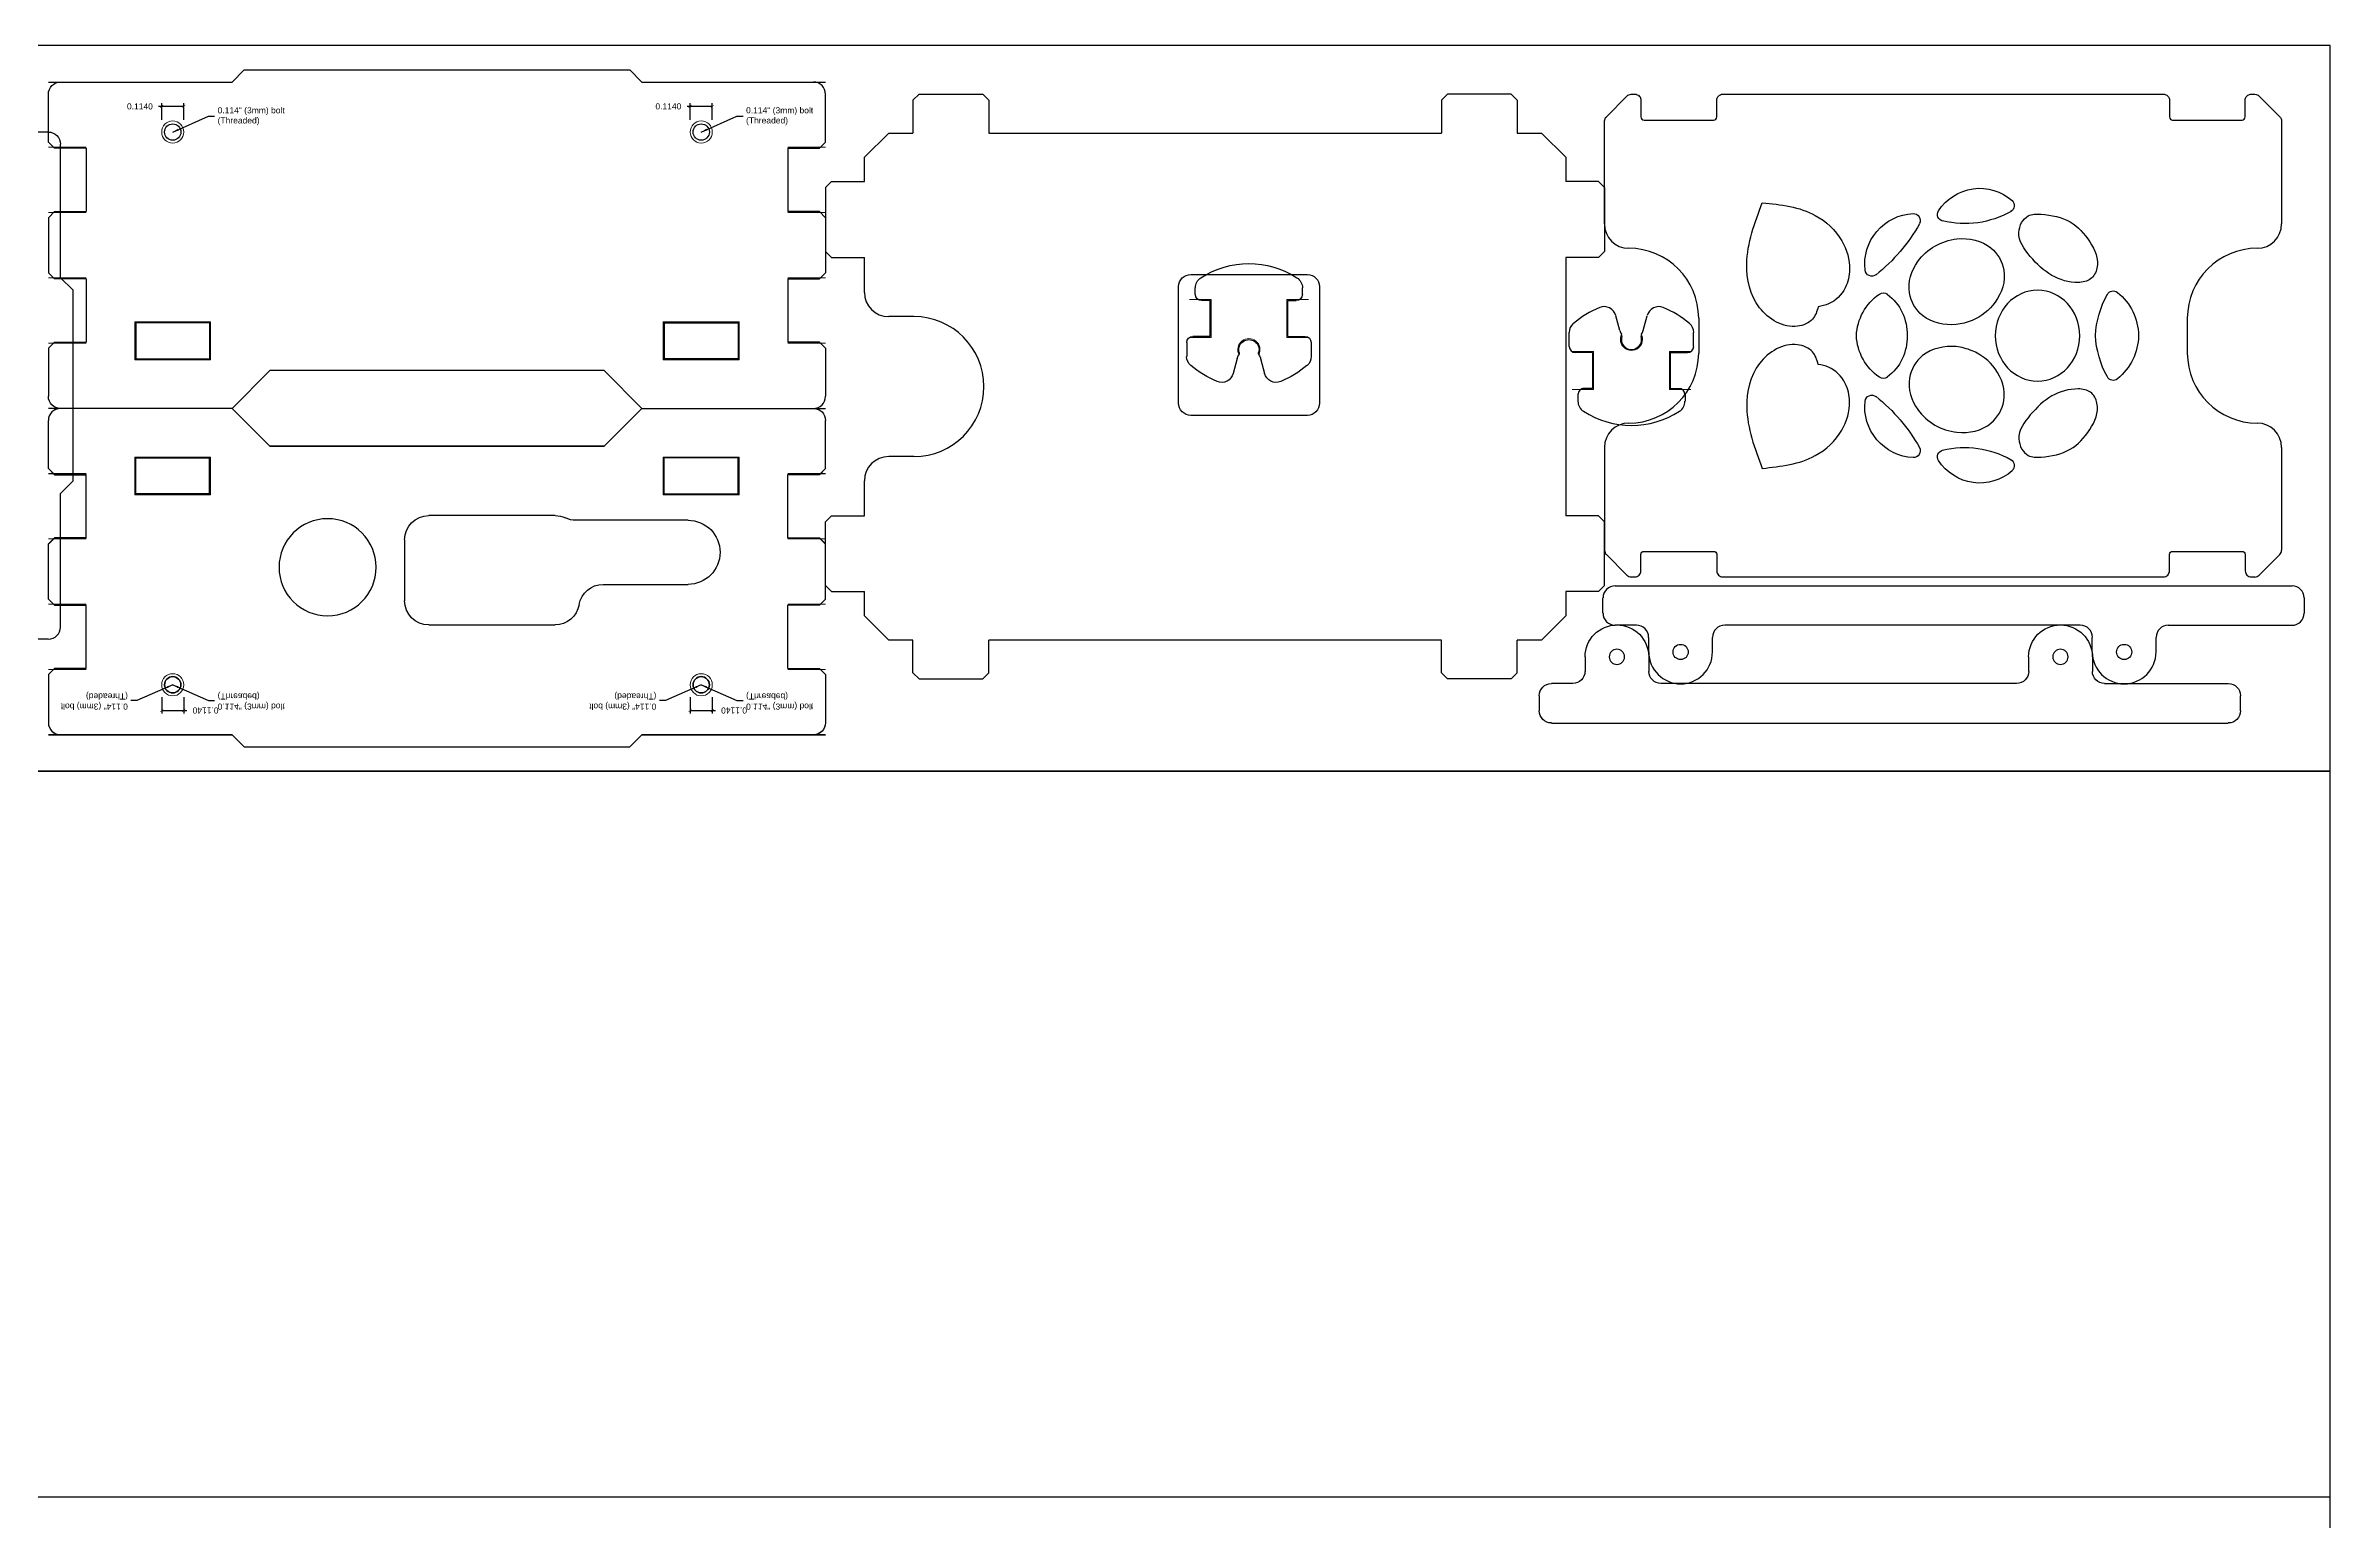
# Model space of a CAD drawing. Header units: inches. Extents: x 29.7 to 74.6, y -5.7 to 19.4.
# Drawn here: x 41.91 to 53.66, y -1.31 to 6.28 of the extents above; entities that cross this region are included whole.
import ezdxf

# ---------------------------------------------------------------- set-up
doc = ezdxf.new("R2010")
doc.units = ezdxf.units.IN
doc.header["$MEASUREMENT"] = 0
doc.layers.add('CUT', color=1, linetype='Continuous')
doc.layers.add('NOPLOT', color=40, linetype='Continuous', lineweight=5)
doc.styles.get("Standard").update_dxf_attribs({"font": 'arial.ttf'})
doc.dimstyles.get("Standard").update_dxf_attribs({"dimtxt": 0.18, "dimasz": 0.18, "dimexe": 0.18, "dimexo": 0.0625, "dimgap": 0.09, "dimtad": 0, "dimtih": 1, "dimtoh": 1, "dimdec": 4, "dimzin": 0, "dimdsep": 46, "dimtxsty": 'Standard', "dimcen": 0.09, "dimadec": 0, "dimazin": 0, "dimtfac": 1, "dimtdec": 4, "dimtofl": 0, "dimtmove": 0, "dimatfit": 3, "dimfxl": 1, "dimtolj": 1, "dimtzin": 0, "dimarcsym": 0})

# ---------------------------------------------------------------- blocks, each defined once
blk = doc.blocks.new('TabHole2')
for p, q in [((-0.195, 0.0925), (0.195, 0.0925)), ((-0.19, 0.0975), (-0.19, -0.0975)), ((0.19, 0.0975), (0.19, -0.0975)), ((0.195, -0.0925), (-0.195, -0.0925))]:
    blk.add_line(p, q)
at = {"layer": 'NOPLOT'}
for p, q in [((-0.195, 0.0975), (0.195, 0.0975)), ((-0.195, 0.0975), (-0.195, -0.0975)), ((0.195, 0.0975), (0.195, -0.0975)), ((0.195, -0.0975), (-0.195, -0.0975))]:
    blk.add_line(p, q, dxfattribs=at)
blk = doc.blocks.new('TabHole')
blk.add_blockref('TabHole2', (0, 0))
blk = doc.blocks.new('FootCurve')
for p, q in [((-1.14, 0.195), (-0.945, 0)), ((-0.945, 0), (0, 0))]:
    blk.add_line(p, q)
blk = doc.blocks.new('Serration_2')
for p, q in [((0, 1.6175), (0, 1.349)), ((0, 1.349), (0.16375, 1.349)), ((0.16375, 1.349), (0.195, 1.31775)), ((0.195, 1.31775), (0.195, 1.03425)), ((0, 1.003), (0, 0.677)), ((0, 1.003), (0.16375, 1.003)), ((0.16375, 1.003), (0.195, 1.03425)), ((0, 0.677), (0.16375, 0.677)), ((0.16375, 0.677), (0.195, 0.64575)), ((0.195, 0.64575), (0.195, 0.36225)), ((0.16375, 0.331), (0.195, 0.36225)), ((0, 0.331), (0, 0.0625)), ((0, 0.331), (0.16375, 0.331))]:
    blk.add_line(p, q)
for centre, start, end in [((-0.0625, 1.6175), 0, 90), ((-0.0625, 0.0625), 270, 0)]:
    blk.add_arc(centre, 0.0625, start, end)
at = {"layer": 'NOPLOT'}
for p, q in [((0, 1.344), (0.195, 1.344)), ((0, 1.008), (0.195, 1.008)), ((0, 0.672), (0.195, 0.672)), ((0, 0.336), (0.195, 0.336))]:
    blk.add_line(p, q, dxfattribs=at)
blk = doc.blocks.new('Front')
for p, q in [((-0.555, -0.063), (-1.243, -0.063)), ((-0.555, -0.063), (-0.493, 0)), ((-0.493, 0), (0.492, 0)), ((0.492, 0), (0.555, -0.063)), ((1.242, -0.063), (0.555, -0.063)), ((-0.282, -0.411), (-0.282, -1.043)), ((0.343, -0.411), (0.343, -1.043)), ((0.433, -0.411), (0.433, -1.043)), ((-0.384, -0.512), (-0.384, -1.043)), ((-0.384, -1.043), (-1.014, -1.043)), ((-0.282, -1.043), (0.343, -1.043)), ((0.433, -1.043), (1.058, -1.043)), ((0.36, -1.548), (-0.36, -1.548))]:
    blk.add_line(p, q)
for points in [[(-0.282, -0.411), (0.343, -0.411)], [(0.433, -0.411), (1.058, -0.411), (1.058, -1.043)], [(-1.014, -1.043), (-1.014, -0.512), (-0.384, -0.512)]]:
    blk.add_lwpolyline(points)
at = {"xscale": -1}
for name, p in [('Serration_2', (-1.305, -1.743)), ('TabHole', (-0.86, -1.395)), ('FootCurve', (-1.5, -1.743))]:
    blk.add_blockref(name, p, dxfattribs=at)
for name, p in [('Serration_2', (1.305, -1.743)), ('TabHole', (0.86, -1.395)), ('FootCurve', (1.5, -1.743))]:
    blk.add_blockref(name, p)
blk = doc.blocks.new('Serration_3')
for p, q in [((0, 1.37025), (0, 1.6175)), ((-0.195, 1.339), (-0.03125, 1.339)), ((-0.195, 1.339), (-0.195, 1.013)), ((-0.03125, 1.339), (0, 1.37025)), ((-0.03125, 1.013), (-0.195, 1.013)), ((-0.03125, 1.013), (0, 0.98175)), ((0, 0.98175), (0, 0.69825)), ((-0.195, 0.667), (-0.03125, 0.667)), ((-0.195, 0.667), (-0.195, 0.341)), ((-0.03125, 0.667), (0, 0.69825)), ((-0.03125, 0.341), (-0.195, 0.341)), ((-0.03125, 0.341), (0, 0.30975)), ((0, 0.30975), (0, 0.0625))]:
    blk.add_line(p, q)
for centre, start, end in [((-0.0625, 1.6175), 0, 90), ((-0.0625, 0.0625), 270, 0)]:
    blk.add_arc(centre, 0.0625, start, end)
at = {"layer": 'NOPLOT'}
for p, q in [((-0.195, 1.344), (0, 1.344)), ((-0.195, 1.008), (0, 1.008)), ((-0.195, 0.672), (0, 0.672)), ((-0.195, 0.336), (0, 0.336))]:
    blk.add_line(p, q, dxfattribs=at)
blk = doc.blocks.new('_ArchTick')
at = {"color": 0, "linetype": 'ByBlock', "const_width": 0.15}
blk.add_lwpolyline([(-0.5, -0.5), (0.5, 0.5)], dxfattribs=at)
blk = doc.blocks.new('*D59')
at = {"layer": 'Defpoints', "color": 0, "transparency": 16777216}
for p in [(46.787, 17.376), (46.787, 17.244), (46.901, 17.244)]:
    blk.add_point(p, dxfattribs=at)
at = {"layer": 'NOPLOT', "color": 0, "lineweight": -2, "transparency": 16777216}
for p, q in [((46.787, 17.376), (46.771, 17.376)), ((46.787, 17.307), (46.787, 17.392)), ((46.901, 17.376), (46.787, 17.376)), ((46.901, 17.307), (46.901, 17.392))]:
    blk.add_line(p, q, dxfattribs=at)
at = {"layer": 'NOPLOT', "color": 0, "lineweight": -2, "transparency": 16777216, "xscale": 0.015625, "yscale": 0.015625, "zscale": 0.015625, "rotation": 180}
blk.add_blockref('_ArchTick', (46.787, 17.376), dxfattribs=at)
at = {"layer": 'NOPLOT', "color": 0, "lineweight": -2, "transparency": 16777216, "xscale": 0.015625, "yscale": 0.015625, "zscale": 0.015625}
blk.add_blockref('_ArchTick', (46.901, 17.376), dxfattribs=at)
at = {"layer": 'NOPLOT', "color": 0, "transparency": 16777216, "insert": (46.675, 17.376), "char_height": 0.0312, "attachment_point": 5}
blk.add_mtext('\\A1;0.1140', dxfattribs=at)
blk = doc.blocks.new('Spacer')
for p, q in [((-1.805, -0.063), (-1.805, 0.015)), ((-1.742, 0.078), (1.742, 0.078)), ((1.805, 0.015), (1.805, -0.063)), ((-1.805, -0.063), (-1.805, -0.063)), ((1.805, -0.063), (1.805, -0.063)), ((-1.632, -0.125), (-1.742, -0.125)), ((-1.569, -0.263), (-1.569, -0.188)), ((-1.241, -0.263), (-1.241, -0.188)), ((0.652, -0.125), (-1.178, -0.125)), ((0.714, -0.263), (0.714, -0.188)), ((1.043, -0.263), (1.043, -0.188)), ((1.105, -0.125), (1.742, -0.125))]:
    blk.add_line(p, q)
for centre in [(-1.405, -0.263), (0.878, -0.263)]:
    blk.add_circle(centre, 0.0392)
for centre, radius, start, end in [((-1.742, 0.015), 0.0625, 90, 180), ((1.742, 0.015), 0.0625, 0, 90), ((-1.742, -0.063), 0.0625, 180, 270), ((1.742, -0.063), 0.0625, 270, 0), ((-1.632, -0.188), 0.0625, 0, 90), ((-1.178, -0.188), 0.0625, 90, 180), ((0.652, -0.188), 0.0625, 0, 90), ((1.105, -0.188), 0.0625, 90, 180), ((-1.405, -0.263), 0.164, 180, 0), ((0.878, -0.263), 0.164, 180, 0)]:
    blk.add_arc(centre, radius, start, end)
blk = doc.blocks.new('Baseplate')
for p, q in [((-0.5, 1.474), (-0.469, 1.505)), ((-0.5, 1.474), (-0.5, 1.305)), ((-0.469, 1.505), (-0.141, 1.505)), ((-0.141, 1.505), (-0.11, 1.474)), ((-0.11, 1.474), (-0.11, 1.305)), ((2.22, 1.474), (2.251, 1.505)), ((2.22, 1.474), (2.22, 1.305)), ((2.579, 1.505), (2.251, 1.505)), ((2.579, 1.505), (2.61, 1.474)), ((2.61, 1.474), (2.61, 1.305)), ((-0.95, 1.024), (-0.919, 1.055)), ((-0.95, 1.024), (-0.95, 0.696)), ((-0.919, 1.055), (-0.75, 1.055)), ((3.029, 1.055), (2.86, 1.055)), ((3.029, 1.055), (3.06, 1.024)), ((3.06, 1.024), (3.06, 0.696)), ((-0.95, 0.696), (-0.919, 0.665)), ((-0.919, 0.665), (-0.75, 0.665)), ((-0.75, 0.485), (-0.75, 0.665)), ((3.029, 0.665), (2.86, 0.665)), ((3.06, 0.696), (3.029, 0.665)), ((-0.495, 0.36), (-0.625, 0.36)), ((-0.495, -0.36), (-0.625, -0.36)), ((-0.75, -0.665), (-0.75, -0.485)), ((-0.95, -0.696), (-0.919, -0.665)), ((-0.95, -1.024), (-0.95, -0.696)), ((-0.919, -0.665), (-0.75, -0.665)), ((3.029, -0.665), (2.86, -0.665)), ((3.029, -0.665), (3.06, -0.696)), ((3.06, -1.024), (3.06, -0.696)), ((-0.919, -1.055), (-0.95, -1.024)), ((-0.919, -1.055), (-0.75, -1.055)), ((3.029, -1.055), (2.86, -1.055)), ((3.06, -1.024), (3.029, -1.055)), ((-0.5, -1.474), (-0.5, -1.305)), ((-0.11, -1.474), (-0.11, -1.305)), ((2.22, -1.474), (2.22, -1.305)), ((2.61, -1.474), (2.61, -1.305)), ((-0.469, -1.505), (-0.5, -1.474)), ((-0.469, -1.505), (-0.141, -1.505)), ((-0.141, -1.505), (-0.11, -1.474)), ((2.251, -1.505), (2.22, -1.474)), ((2.579, -1.505), (2.251, -1.505)), ((2.61, -1.474), (2.579, -1.505))]:
    blk.add_line(p, q)
for points in [[(-0.75, 1.055), (-0.75, 1.18), (-0.625, 1.305), (-0.5, 1.305)], [(-0.11, 1.305), (2.22, 1.305)], [(2.61, 1.305), (2.735, 1.305), (2.86, 1.18), (2.86, 1.055)], [(2.86, 0.665), (2.86, -0.665)], [(-0.5, -1.305), (-0.625, -1.305), (-0.75, -1.18), (-0.75, -1.055)], [(2.86, -1.055), (2.86, -1.18), (2.735, -1.305), (2.61, -1.305)], [(2.22, -1.305), (-0.11, -1.305)]]:
    blk.add_lwpolyline(points)
blk.add_lwpolyline([(0.93, 0.577), (1.53, 0.577, -0.414214), (1.592, 0.515), (1.592, -0.085, -0.414214), (1.53, -0.148), (0.93, -0.148, -0.414214), (0.867, -0.085), (0.867, 0.515, -0.414214)], format="xyb", close=True)
for centre, radius, start, end in [((-0.625, 0.485), 0.125, 180, 270), ((-0.495, 0), 0.36, 270, 90), ((-0.625, -0.485), 0.125, 90, 180)]:
    blk.add_arc(centre, radius, start, end)
blk = doc.blocks.new('PiSymbol')
at = {"layer": 'CUT'}
for centre, radius, start, end in [((-0.346, 0.142), 0.246, 83.4596, 177.2954), ((-0.95, 0.853), 0.836, 299.1813, 321.5738), ((-0.321, 0.354), 0.0327, 321.5738, 83.4596), ((0.013, 0.167), 0.262, 92.8357, 144.9719), ((-0.013, 0.167), 0.262, 35.0281, 87.1643), ((0.321, 0.354), 0.0327, 96.5404, 218.4262), ((0.95, 0.853), 0.836, 218.4262, 240.8187), ((0.345, 0.142), 0.246, 2.7046, 96.5404), ((-0.175, 0.298), 0.0327, 144.9719, 216.5639), ((-0.009, 0.422), 0.239, 216.5639, 272.151), ((0.009, 0.422), 0.239, 267.849, 323.4361), ((0.175, 0.298), 0.0327, 323.4361, 35.0281), ((-0.559, 0.152), 0.0327, 177.2954, 299.1813), ((0.558, 0.152), 0.0327, 240.8187, 2.7046), ((-0.477, -0.169), 0.237, 122.6242, 221.611), ((-0.587, 0.003), 0.0327, 13.7258, 122.6242), ((-0.997, -0.097), 0.454, 330.5094, 13.7258), ((0.996, -0.097), 0.454, 166.2742, 209.4906), ((0.587, 0.003), 0.0327, 57.3758, 166.2742), ((0.477, -0.169), 0.237, 318.389, 57.3758), ((-0.63, -0.304), 0.0327, 221.611, 330.5094), ((0.629, -0.304), 0.0327, 209.4906, 318.389), ((0.024, -1.19), 0.461, 93.055, 119.122), ((-0.025, -1.19), 0.461, 60.878, 86.945), ((-0.184, -0.816), 0.0327, 119.122, 218.8394), ((0.002, -0.666), 0.272, 218.8394, 269.4443), ((-0.003, -0.666), 0.272, 270.5557, 321.1606), ((0.184, -0.816), 0.0327, 321.1606, 60.878)]:
    blk.add_arc(centre, radius, start, end, dxfattribs=at)
blk.add_ellipse((0, -0.449), major_axis=(-0.22, 0), ratio=0.930887, dxfattribs=at)
for points, knots in [([(-0.14, 0.613), (-0.118, 0.62), (-0.07, 0.635), (-0.02, 0.757), (-0.125, 0.929), (-0.38, 0.984), (-0.547, 0.921), (-0.644, 0.885)], [0.8936892, 0.8936892, 0.8936892, 0.8936892, 0.9636226, 1.0498183, 1.2668456, 1.5012888, 1.8271198, 1.8271198, 1.8271198, 1.8271198]), ([(0.139, 0.613), (0.117, 0.62), (0.068, 0.635), (0.018, 0.757), (0.124, 0.929), (0.379, 0.984), (0.546, 0.921), (0.643, 0.885)], [0.8936892, 0.8936892, 0.8936892, 0.8936892, 0.9636226, 1.0498183, 1.2668456, 1.5012888, 1.8271198, 1.8271198, 1.8271198, 1.8271198]), ([(-0.644, 0.885), (-0.635, 0.795), (-0.618, 0.644), (-0.477, 0.493), (-0.338, 0.451), (-0.222, 0.477), (-0.155, 0.542), (-0.144, 0.596), (-0.14, 0.613)], [0, 0, 0, 0, 0.2810917, 0.4696819, 0.623563, 0.7199689, 0.8387473, 0.8936892, 0.8936892, 0.8936892, 0.8936892]), ([(0.643, 0.885), (0.633, 0.795), (0.617, 0.644), (0.475, 0.493), (0.337, 0.451), (0.221, 0.477), (0.154, 0.542), (0.142, 0.596), (0.139, 0.613)], [0, 0, 0, 0, 0.2810917, 0.4696819, 0.623563, 0.7199689, 0.8387473, 0.8936892, 0.8936892, 0.8936892, 0.8936892]), ([(-0.054, -0.055), (-0.057, -0.081), (-0.076, -0.154), (-0.156, -0.26), (-0.308, -0.309), (-0.452, -0.224), (-0.492, -0.038), (-0.392, 0.138), (-0.215, 0.194), (-0.071, 0.11), (-0.049, 0.002), (-0.054, -0.055), (-0.054, -0.055)], [0.094843, 0.094843, 0.094843, 0.094843, 0.179843, 0.331355, 0.501424, 0.633474, 0.814835, 1.047571, 1.214714, 1.349568, 1.527963, 1.528765, 1.528765, 1.528765, 1.528765]), ([(0.053, -0.055), (0.056, -0.081), (0.075, -0.154), (0.155, -0.26), (0.307, -0.309), (0.451, -0.224), (0.491, -0.038), (0.391, 0.138), (0.214, 0.194), (0.07, 0.11), (0.049, 0.002), (0.053, -0.055), (0.053, -0.055)], [0.094843, 0.094843, 0.094843, 0.094843, 0.179843, 0.331355, 0.501424, 0.633474, 0.814835, 1.047571, 1.214714, 1.349568, 1.527963, 1.528765, 1.528765, 1.528765, 1.528765])]:
    blk.add_open_spline(points, degree=3, knots=knots, dxfattribs=at)
for points in [[(-0.549, -0.371), (-0.5, -0.358), (-0.384, -0.414), (-0.292, -0.519), (-0.258, -0.646), (-0.275, -0.706), (-0.327, -0.737), (-0.455, -0.702), (-0.551, -0.607), (-0.588, -0.466), (-0.58, -0.404), (-0.549, -0.371)], [(0.549, -0.371), (0.5, -0.358), (0.384, -0.414), (0.292, -0.519), (0.258, -0.646), (0.274, -0.706), (0.327, -0.737), (0.455, -0.702), (0.55, -0.607), (0.588, -0.466), (0.58, -0.404), (0.549, -0.371)]]:
    blk.add_spline(points, degree=3, dxfattribs=at)
blk = doc.blocks.new('Lid2')
for p, q in [((-1.258, -1.075), (-1.258, -1.255)), ((1.257, -1.075), (1.257, -1.255)), ((1.742, -1.74), (1.742, -2.269)), ((1.627, -2.398), (1.733, -2.292))]:
    blk.add_line(p, q)
for points in [[(-1.742, -0.59), (-1.742, -0.06, -0.198912), (-1.733, -0.038), (-1.627, 0.068, -0.198912), (-1.605, 0.078), (-1.586, 0.078, -0.414214), (-1.555, 0.046), (-1.555, -0.039, 0.414214), (-1.539, -0.055), (-1.181, -0.055, 0.414214), (-1.165, -0.039), (-1.165, 0.046, -0.414214), (-1.134, 0.078), (1.134, 0.078, -0.414214), (1.165, 0.046), (1.165, -0.039, 0.414214), (1.181, -0.055), (1.539, -0.055, 0.414214), (1.555, -0.039), (1.555, 0.046, -0.414214), (1.586, 0.078), (1.605, 0.078, -0.198912), (1.627, 0.068), (1.733, -0.038, -0.198912), (1.742, -0.06), (1.742, -0.59)], [(-1.742, -1.74), (-1.742, -2.269, 0.198912), (-1.733, -2.292), (-1.627, -2.398, 0.198912), (-1.605, -2.407), (-1.586, -2.407, 0.414214), (-1.555, -2.376), (-1.555, -2.29, -0.414214), (-1.539, -2.275), (-1.181, -2.275, -0.414214), (-1.165, -2.29), (-1.165, -2.376, 0.414214), (-1.134, -2.407), (1.134, -2.407, 0.414214), (1.165, -2.376), (1.165, -2.29, -0.414214), (1.181, -2.275), (1.539, -2.275, -0.414214), (1.555, -2.29), (1.555, -2.376, 0.414214), (1.586, -2.407), (1.605, -2.407)]]:
    blk.add_lwpolyline(points, format="xyb")
for centre, radius, start, end in [((-1.618, -0.59), 0.125, 180, 270), ((1.617, -0.59), 0.125, 270, 0), ((-1.618, -1.075), 0.36, 0, 90), ((1.617, -1.075), 0.36, 90, 180), ((-1.618, -1.255), 0.36, 270, 0), ((1.617, -1.255), 0.36, 180, 270), ((-1.618, -1.74), 0.125, 90, 180), ((1.617, -1.74), 0.125, 0, 90), ((1.711, -2.269), 0.0312, 315, 0), ((1.605, -2.376), 0.0312, 270, 315)]:
    blk.add_arc(centre, radius, start, end)
at = {"xscale": -1.062354987448263, "yscale": 1.062354987448263, "zscale": 1.062354987448263, "rotation": 90}
blk.add_blockref('PiSymbol', (0.009, -1.165), dxfattribs=at)
blk = doc.blocks.new('Latch')
for p, q in [((-0.276, 0.026), (-0.276, 0.06)), ((0.276, 0.026), (0.276, 0.06)), ((-0.2, -0.005), (-0.244, -0.005)), ((-0.2, -0.19), (-0.2, -0.005)), ((0.2, -0.19), (0.2, -0.005)), ((0.2, -0.005), (0.244, -0.005)), ((-0.32, -0.221), (-0.32, -0.293)), ((-0.2, -0.19), (-0.289, -0.19)), ((0.2, -0.19), (0.289, -0.19)), ((0.32, -0.221), (0.32, -0.293)), ((-0.06, -0.304), (-0.081, -0.38)), ((0.06, -0.304), (0.081, -0.38))]:
    blk.add_line(p, q)
for centre, radius, start, end in [((0, -0.267), 0.452, 56.8745, 123.1255), ((-0.213, 0.06), 0.0625, 123.1255, 180), ((-0.244, 0.026), 0.0312, 180, 270), ((0.244, 0.026), 0.0312, 270, 0), ((0.213, 0.06), 0.0625, 0, 56.8745), ((-0.289, -0.221), 0.0312, 90, 180), ((0, -0.258), 0.052, 343.6762, 196.3238), ((0.289, -0.221), 0.0312, 0, 90), ((-0.258, -0.293), 0.0625, 180, 228.6806), ((0, 0), 0.452, 228.6806, 248.7914), ((0, -0.32), 0.0625, 146.1714, 165), ((-0.065, -0.277), 0.0156, 326.1714, 16.3238), ((0.065, -0.277), 0.0156, 163.6762, 213.8286), ((0, -0.32), 0.0625, 15, 33.8286), ((0, 0), 0.452, 291.2086, 311.3194), ((0.258, -0.293), 0.0625, 311.3194, 0), ((-0.141, -0.364), 0.0625, 248.7914, 345), ((0.141, -0.364), 0.0625, 195, 291.2086)]:
    blk.add_arc(centre, radius, start, end)
at = {"layer": 'NOPLOT'}
for p, q in [((-0.195, 0), (-0.306, 0)), ((-0.195, -0.195), (-0.195, 0)), ((0.195, -0.195), (0.195, 0)), ((0.195, 0), (0.306, 0)), ((-0.195, -0.195), (-0.306, -0.195)), ((0.306, -0.195), (0.195, -0.195))]:
    blk.add_line(p, q, dxfattribs=at)
blk.add_arc((0, -0.258), 0.057, 332.8707, 207.1293, dxfattribs=at)
blk = doc.blocks.new('Threaded3mmBolt')
blk.add_circle((0, 0), 0.042)
at = {"layer": 'NOPLOT'}
blk.add_circle((0, 0), 0.057, dxfattribs=at)
at = {"layer": 'NOPLOT', "insert": (0.23093, 0.08137), "char_height": 0.03125, "attachment_point": 4}
blk.add_mtext('\\A1;0.114" (3mm) bolt^J(Threaded)', dxfattribs=at)
at = {"layer": 'NOPLOT'}
dim = blk.add_linear_dim(base=(-0.057, 0.13184), p1=(0.057, 0), p2=(-0.057, 0), dimstyle='Standard', override={"dimtxt": 0.03125, "dimasz": 0.015625, "dimexe": 0.015625, "dimgap": 0.03125, "dimblk1": 'ArchTick', "dimblk2": 'ArchTick', "dimsah": 1}, dxfattribs=at)
dim.commit()
dim.dimension.update_dxf_attribs({"geometry": '*D59', "text_midpoint": (-0.16869, 0.13184), "insert": (-46.84401, -17.24406)})
at = {"layer": 'NOPLOT', "annotation_type": 0, "has_hookline": 1, "hookline_direction": 0, "text_width": 0.34334}
blk.add_leader([(0, 0), (0.18406, 0.08137), (0.21531, 0.08137)], dimstyle='Standard', override={"dimasz": 0.03125, "dimgap": 0.015625}, dxfattribs=at)
blk = doc.blocks.new('OtherSide')
for p, q in [((-2, -0.0625), (-1.055, -0.0625)), ((-0.9925, 0), (-1.055, -0.0625)), ((-0.9925, 0), (0.9925, 0)), ((0.9925, 0), (1.055, -0.0625)), ((1.055, -0.0625), (2, -0.0625)), ((0.86, -1.5475), (-0.86, -1.5475))]:
    blk.add_line(p, q)
at = {"xscale": -1}
for name, p in [('Serration_3', (-2, -1.7425)), ('TabHole', (-1.36, -1.395)), ('FootCurve', (-2, -1.7425))]:
    blk.add_blockref(name, p, dxfattribs=at)
for name, p in [('Serration_3', (2, -1.7425)), ('TabHole', (1.36, -1.395)), ('FootCurve', (2, -1.7425))]:
    blk.add_blockref(name, p)
at = {"layer": 'CUT'}
for p in [(-1.36, -0.32), (1.36, -0.32)]:
    blk.add_blockref('Threaded3mmBolt', p, dxfattribs=at)
blk = doc.blocks.new('Side')
for p, q in [((-0.992, 0), (0.993, 0)), ((0.993, 0), (1.055, -0.063)), ((-1.055, -0.063), (-2, -0.063)), ((-1.055, -0.063), (-0.992, 0)), ((2, -0.063), (1.055, -0.063)), ((-0.042, -0.628), (0.608, -0.628)), ((-0.167, -1.066), (-0.167, -0.753)), ((0.855, -0.837), (1.292, -0.837)), ((1.292, -1.167), (0.714, -1.167)), ((0.608, -1.191), (-0.042, -1.191))]:
    blk.add_line(p, q)
blk.add_lwpolyline([(-0.86, -1.548), (0.86, -1.548)])
blk.add_circle((-0.563, -0.925), 0.25)
for centre, radius, start, end in [((-0.042, -0.753), 0.125, 90, 180), ((0.608, -0.753), 0.125, 9.5893, 90), ((0.855, -0.712), 0.125, 189.5893, 270), ((1.292, -1.002), 0.165, 270, 90), ((-0.042, -1.066), 0.125, 180, 270), ((0.714, -1.292), 0.125, 90, 115.0078), ((0.608, -1.066), 0.125, 270, 295.0078)]:
    blk.add_arc(centre, radius, start, end)
at = {"xscale": -1}
for name, p in [('Serration_3', (-2, -1.743)), ('TabHole', (-1.36, -1.395)), ('FootCurve', (-2, -1.743))]:
    blk.add_blockref(name, p, dxfattribs=at)
for name, p in [('Serration_3', (2, -1.743)), ('TabHole', (1.36, -1.395)), ('FootCurve', (2, -1.743))]:
    blk.add_blockref(name, p)
at = {"layer": 'CUT', "xscale": -1}
for p in [(-1.36, -0.32), (1.36, -0.32)]:
    blk.add_blockref('Threaded3mmBolt', p, dxfattribs=at)

msp = doc.modelspace()

# ---------------------------------------------------------------- linework, layer by layer
msp.add_lwpolyline([(29.665, -5.718), (53.665, -5.718), (53.665, 6.282), (29.665, 6.282)], close=True)
at = {"layer": 'CUT'}
for points in [[(38.435, 6.282), (38.435, 2.547), (53.665, 2.547), (53.665, 6.282)], [(38.435, 2.547), (38.435, -1.188), (53.665, -1.188), (53.665, 2.547)]]:
    msp.add_lwpolyline(points, close=True, dxfattribs=at)

# ---------------------------------------------------------------- block references
for name, p in [('OtherSide', (43.92, 6.157)), ('Baseplate', (46.87, 4.527)), ('Lid2', (51.672, 5.954)), ('Spacer', (51.726, 3.424))]:
    msp.add_blockref(name, p, dxfattribs=at)
for name, p, rotation in [('Front', (42.045, 4.532), 270), ('Latch', (50.068, 4.512), 180)]:
    msp.add_blockref(name, p, dxfattribs=dict(at, rotation=rotation))
at = {"layer": 'CUT', "xscale": -1}
msp.add_blockref('Latch', (48.099, 4.975), dxfattribs=at)
at = {"layer": 'CUT', "xscale": -1, "rotation": 180}
for name, p in [('Side', (43.92, 2.672)), ('OtherSide', (43.92, 2.672)), ('Spacer', (51.398, 2.873))]:
    msp.add_blockref(name, p, dxfattribs=at)

doc.saveas('drawing.dxf')
